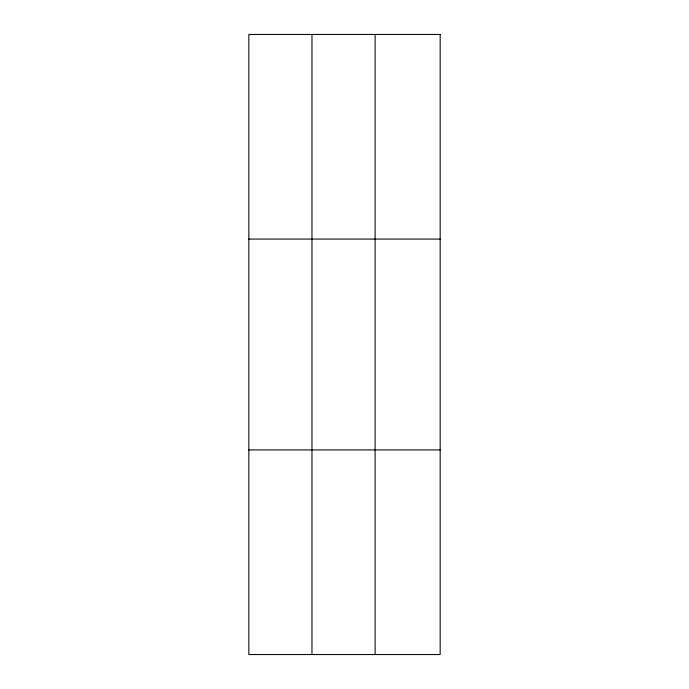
<?xml version="1.0" encoding="UTF-8"?>
<svg xmlns="http://www.w3.org/2000/svg" width="689" height="689" viewBox="0 0 689 689"><rect width="100%" height="100%" fill="white"/><g stroke="black" fill="none" stroke-linecap="round" stroke-linejoin="round"><path stroke-width="1.03" d="M311.971 34.45L311.971 654.55M375.117 34.45L375.117 654.55M248.832 239.083L440.168 239.083M248.832 449.917L440.168 449.917M440.168 34.45L440.168 654.55L248.832 654.55L248.832 34.45L440.168 34.45"/></g></svg>
